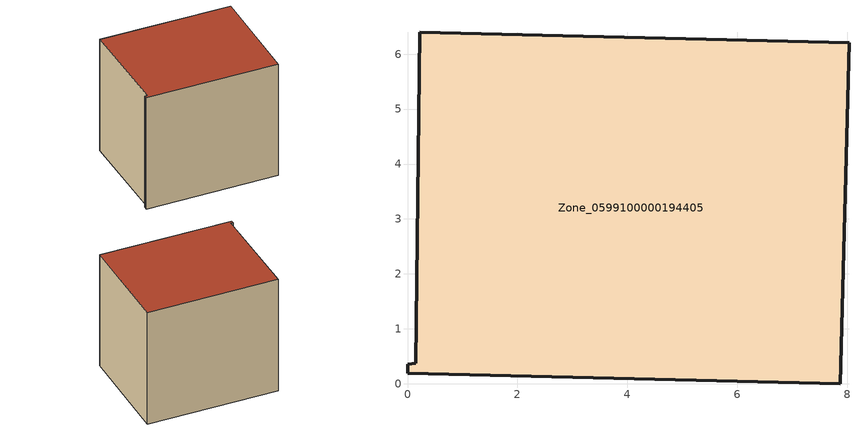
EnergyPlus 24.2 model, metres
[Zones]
Zone_0599100000194405
 floor ground (C_G): 0.22,6.4 8.04,6.21 7.88,0 0,0.19 0,0.36 0.15,0.37 z0
 wall outside (C_F): 7.88,0 8.04,6.21 0.22,6.4 0.15,0.37 0,0.36 0,0.19 7.88,0 z0:7.29
 roof outside (C_R): 8.04,6.21 0.22,6.4 0.15,0.37 0,0.36 0,0.19 7.88,0 z7.29
[BUILDING]
Pand.0599100000194405: North Axis=0; Terrain=City; Loads Convergence Tolerance Value=0.04; Temperature Convergence Tolerance Value=0.4; Solar Distribution=FullExterior; Maximum Number of Warmup Days=25; Minimum Number of Warmup Days=1
[Site:Location]
Rotterdam.The.Hague.AP_ZH_NLD Design_Conditions: Latitude=51.96; Longitude=4.45; Time Zone=1; Elevation=-4.5
[SITE:GROUNDTEMPERATURE:BUILDINGSURFACE]
18, 18, 18, 18, 18, 18, 18, 18, 18, 18, 18, 18
[MATERIAL] Thermal Absorptance=0.9; Solar Absorptance=0.7; Visible Absorptance=0.7
Name | Roughness | Thickness | Conductivity | Density | Specific Heat
G.TI.1946-1964 | MediumSmooth | 0.15 | 1 | 540 | 1210
F.TI.1946-1964 | Rough | 0.3 | 0.857143 | 1920 | 840
R.TI.1946-1964 | MediumRough | 0.2 | 0.277778 | 1500 | 1000
[CONSTRUCTION]
C_G: G.TI.1946-1964
C_F: F.TI.1946-1964
C_R: R.TI.1946-1964
[ZONE]
Zone_0599100000194405: Type=1; Multiplier=1; Ceiling Height=Autocalculate; Volume=Autocalculate; Floor Area=autocalculate; Part of Total Floor Area=Yes
[ZONEINFILTRATION:DESIGNFLOWRATE]
Infil_Zone_0599100000194405: Zone or ZoneList or Space or SpaceList=Zone_0599100000194405; Schedule=AlwaysOn; Design Flow Rate Calculation Method=Flow/Area; Flow Rate per Floor Area=0.003; Constant Term Coefficient=1; Temperature Term Coefficient=0; Velocity Term Coefficient=0; Velocity Squared Term Coefficient=0
[HVACTEMPLATE:ZONE:IDEALLOADSAIRSYSTEM]
Zone_0599100000194405: Maximum Heating Supply Air Temperature=50; Minimum Cooling Supply Air Temperature=13; Maximum Heating Supply Air Humidity Ratio=0.0156; Minimum Cooling Supply Air Humidity Ratio=0.0077; Heating Limit=NoLimit; Cooling Limit=NoLimit; Dehumidification Control Type=ConstantSensibleHeatRatio; Cooling Sensible Heat Ratio=0.7; Dehumidification Setpoint=60; Humidification Control Type=None; Humidification Setpoint=30; Outdoor Air Method=None; Outdoor Air Flow Rate per Person=0.00944; Outdoor Air Flow Rate per Zone Floor Area=0; Outdoor Air Flow Rate per Zone=0; Demand Controlled Ventilation Type=None; Outdoor Air Economizer Type=NoEconomizer; Heat Recovery Type=None; Sensible Heat Recovery Effectiveness=0.7; Latent Heat Recovery Effectiveness=0.65
[ZONECONTROL:THERMOSTAT]
ThermostatControl_Zone_0599100000194405: Zone or ZoneList=Zone_0599100000194405; Control Type Schedule=DualSetpointControlType; Control 1=Thermostat_Zone_0599100000194405; Temperature Difference Between Cutout And Setpoint=0
[THERMOSTATSETPOINT:DUALSETPOINT]
Thermostat_Zone_0599100000194405: Heating Setpoint Temperature Schedule=HeatingSetpoint_Zone_0599100000194405; Cooling Setpoint Temperature Schedule=CoolingSetpoint_Zone_0599100000194405
[SCHEDULE:COMPACT]
HeatingSetpoint_Zone_0599100000194405: Through: 12/31, For: AllDays, Until: 24:00, 21
CoolingSetpoint_Zone_0599100000194405: Through: 12/31, For: AllDays, Until: 24:00, 24
DualSetpointControlType: Through: 12/31, For: AllDays, Until: 24:00, 4
AlwaysOn: Through: 12/31, For: AllDays, Until: 24:00, 1
